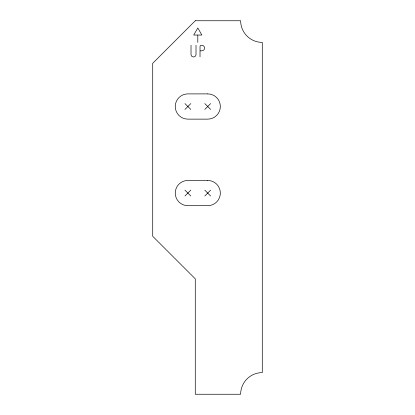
<?xml version="1.0" encoding="UTF-8"?>
<svg xmlns="http://www.w3.org/2000/svg" width="415" height="415" viewBox="0 0 415 415"><rect width="100%" height="100%" fill="white"/><g stroke="black" fill="none" stroke-linecap="round" stroke-linejoin="round"><path stroke-width="0.62" d="M184.966 109.43L190.791 103.6M204.803 109.43L210.628 103.6M184.966 195.989L190.791 190.158M204.803 195.989L210.628 190.158M197.509 35.042L193.712 35.042L197.799 27.961L201.882 35.042L197.799 35.042L197.799 42.387M200.31 50.838L201.794 50.838A2.781 2.781 0 0 0 204.574 48.057A2.781 2.781 0 0 0 201.794 45.277L201.374 45.277A1.354 1.354 0 0 0 200.02 46.625L200.02 56.814M204.803 103.6L210.628 109.43M184.966 103.6L190.791 109.43M204.803 190.158L210.628 195.989M184.966 190.158L190.791 195.989M196.01 45.277L196.01 54.448A2.495 2.495 0 0 1 193.515 56.943A2.495 2.495 0 0 1 191.019 54.448L191.019 45.277M195.273 20.75L152.715 63.308L152.715 236.28L195.273 278.839L195.273 394.25L240.643 394.25A21.637 21.637 0 0 1 262.285 372.613L262.285 42.387A21.637 21.637 0 0 1 240.643 20.75L195.273 20.75M207.718 93.894L187.881 93.894A12.621 12.621 0 0 0 175.255 106.515A12.621 12.621 0 0 0 187.881 119.136L207.718 119.136A12.621 12.621 0 0 0 220.339 106.515A12.621 12.621 0 0 0 207.718 93.894M207.718 180.452L187.881 180.452A12.621 12.621 0 0 0 175.255 193.074A12.621 12.621 0 0 0 187.881 205.695L207.718 205.695A12.621 12.621 0 0 0 220.339 193.074A12.621 12.621 0 0 0 207.718 180.452"/></g></svg>
